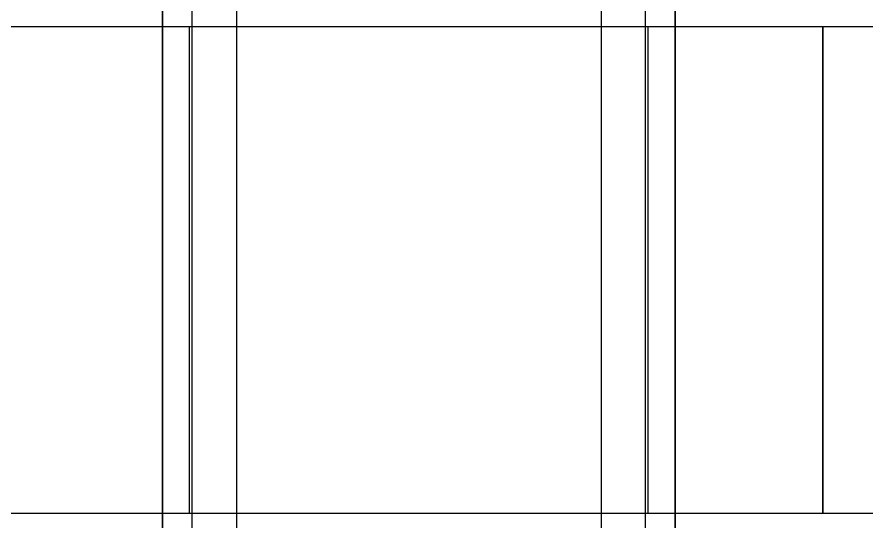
# Model space of a CAD drawing. Extents: x 3.27 to 9.48, y 3.29 to 7.63.
# Drawn here: x 6.9478 to 7.1403, y 4.3885 to 4.5028 of the extents above; entities that cross this region are included whole.
import ezdxf

# ---------------------------------------------------------------- set-up
doc = ezdxf.new("R2010")
doc.units = 0
doc.layers.add('HIDDEN_EDGES_ANSI_', color=7, linetype='CONTINUOUS')
doc.layers.add('VISIBLE_EDGES_ANSI_', color=7, linetype='CONTINUOUS')

msp = doc.modelspace()

# ---------------------------------------------------------------- linework, layer by layer
at = {"layer": 'HIDDEN_EDGES_ANSI_'}
for p, q in [((6.98073, 4.35248), (6.98073, 4.5391)), ((6.98073, 4.5391), (6.98073, 4.35209)), ((6.98742, 4.35248), (6.98742, 4.5391)), ((6.99746, 4.5391), (6.99746, 4.35012)), ((7.08014, 4.5391), (7.08014, 4.35012)), ((7.09018, 4.35248), (7.09018, 4.5391)), ((7.09687, 4.35248), (7.09687, 4.5391)), ((7.09687, 4.5391), (7.09687, 4.35209)), ((7.13034, 4.39048), (7.13034, 4.50071)), ((7.13034, 4.50071), (7.13034, 4.39048))]:
    msp.add_line(p, q, dxfattribs=at)
at = {"layer": 'VISIBLE_EDGES_ANSI_'}
for p, q in [((6.92856, 4.50071), (6.96105, 4.50071)), ((6.96105, 4.50071), (7.11655, 4.50071)), ((6.98682, 4.39048), (6.98682, 4.50071)), ((7.09078, 4.39048), (7.09078, 4.50071)), ((7.11655, 4.50071), (7.35082, 4.50071)), ((6.92856, 4.39048), (6.96105, 4.39048)), ((6.96105, 4.39048), (7.11655, 4.39048)), ((7.11655, 4.39048), (7.35082, 4.39048))]:
    msp.add_line(p, q, dxfattribs=at)
for centre, start, end in [((7.13132, 4.50071), 0, 90), ((7.13132, 4.39048), 270, 0)]:
    msp.add_arc(centre, 0.03839, start, end, dxfattribs=at)

doc.saveas('drawing.dxf')
